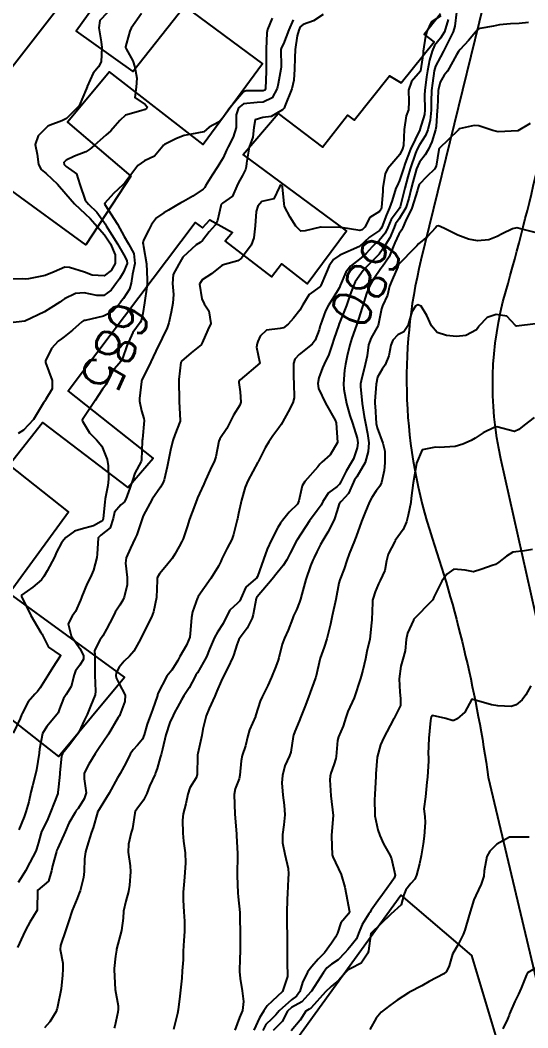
# Model space of a CAD drawing. Header units: metres. Extents: x 292545 to 299085, y 7450245 to 7463078.
# Drawn here: x 296255.3 to 296307, y 7459604.7 to 7459707.4 of the extents above; entities that cross this region are included whole.
import ezdxf
from ezdxf.enums import TextEntityAlignment as Align

# ---------------------------------------------------------------- set-up
doc = ezdxf.new("R2010")
doc.units = ezdxf.units.M
for name, color, linetype in [('Cotas', 45, 'Continuous'), ('Curvas de Nivel 1m', 11, 'Continuous'), ('Curvas de Nivel 5m', 15, 'Continuous'), ('Edificações', 30, 'Continuous'), ('Vias Primárias', 230, 'Continuous')]:
    doc.layers.add(name, color=color, linetype=linetype)
doc.styles.add('Style-STANDARD', font='STANDARD.shx')

msp = doc.modelspace()

# ---------------------------------------------------------------- linework, layer by layer
at = {"layer": 'Curvas de Nivel 1m', "flags": 128}
for points, elevation in [([(296264.13, 7459708.17), (296263.39, 7459707.39), (296263.3, 7459706.66), (296263.51, 7459705.23), (296263.59, 7459704.65), (296263.53, 7459703.19), (296263.24, 7459702.66), (296262.71, 7459702.01), (296262.1, 7459700.67), (296262.08, 7459700.62), (296262.03, 7459700.45), (296261.28, 7459698.68), (296260, 7459697.41), (296259.53, 7459697.17), (296258.34, 7459696.72), (296258.1, 7459696.61), (296257.99, 7459696.53), (296257.09, 7459695.62), (296256.81, 7459694.74), (296256.99, 7459693.77), (296257.15, 7459692.73), (296257.41, 7459692.2), (296257.93, 7459691.78), (296259.08, 7459690.71), (296259.91, 7459689.74), (296260.8, 7459688.69), (296261.88, 7459687.68), (296262.4, 7459687.2), (296262.89, 7459686.66), (296263.86, 7459685.55), (296264.48, 7459684.64), (296264.95, 7459683.52), (296264.95, 7459682.64), (296264.54, 7459681.92), (296263.81, 7459681.38), (296262.6, 7459681.45), (296261.81, 7459681.73), (296260.28, 7459682.23), (296259.82, 7459682.25), (296258.73, 7459681.79), (296257.81, 7459681.4), (296256.12, 7459681.06), (296255.81, 7459681.04), (296255.51, 7459681.05), (296253.81, 7459681.03)], 688), ([(296267.63, 7459708.11), (296266.59, 7459706.62), (296266.43, 7459706.3), (296266.09, 7459705.09), (296266, 7459704.72), (296266.01, 7459704.63), (296266.08, 7459704.49), (296266.74, 7459703.29), (296266.95, 7459702.62), (296267.16, 7459701.5), (296267.09, 7459700.61), (296266.95, 7459699.55), (296268.02, 7459698.82), (296268.22, 7459698.6), (296268.16, 7459698.45), (296268.01, 7459698.32), (296267.57, 7459698.17), (296266, 7459697.73), (296265.42, 7459697.21), (296264.95, 7459696.64), (296264.49, 7459696.14), (296263.98, 7459695.69), (296263.42, 7459695.21), (296262.8, 7459694.66), (296262.35, 7459694.27), (296261.96, 7459694), (296260.81, 7459693.55), (296259.95, 7459693.15), (296259.73, 7459692.92), (296259.74, 7459692.7), (296259.94, 7459692.51), (296261.02, 7459691.77), (296261.35, 7459690.69), (296261.9, 7459689.08), (296262.24, 7459688.67), (296263.07, 7459687.84), (296263.87, 7459686.76), (296263.93, 7459686.65), (296264.04, 7459686.47), (296265.19, 7459684.64), (296265.83, 7459683.51), (296266.14, 7459682.94), (296266.16, 7459682.62), (296265.81, 7459681.74), (296265.39, 7459681.05), (296265.1, 7459680.64), (296264.54, 7459679.89), (296263.78, 7459679.37), (296263.08, 7459679.37), (296261.79, 7459679.64), (296260.91, 7459679.56), (296259.78, 7459679.02), (296259.59, 7459678.89), (296259.31, 7459678.7), (296258.4, 7459678.09), (296257.76, 7459677.71), (296255.75, 7459676.75), (296253.97, 7459676.55)], 687), ([(296298.13, 7459707.88), (296297.16, 7459707.22), (296296.69, 7459706.26), (296296.56, 7459705.8), (296296.34, 7459704.27), (296296.32, 7459704.03), (296296.07, 7459702.27), (296296.06, 7459702.23), (296295.15, 7459701.17), (296294.85, 7459700.29), (296294.88, 7459699.14), (296294.83, 7459698.29), (296294.6, 7459697.69), (296294.38, 7459696.29), (296294.31, 7459694.64), (296294.22, 7459694.3), (296293.96, 7459693.74), (296292.72, 7459692.31), (296292.45, 7459691.8), (296292.23, 7459690.32), (296292.21, 7459690.01), (296292.1, 7459688.32), (296292.05, 7459688.16), (296291.89, 7459687.92), (296290.9, 7459687.31), (296290.38, 7459686.33), (296290.13, 7459686.07), (296289.87, 7459685.98), (296287.96, 7459686.28), (296287.87, 7459686.3), (296285.92, 7459686.34), (296285.87, 7459686.34), (296284.32, 7459685.95), (296283.87, 7459685.93), (296283.34, 7459686.42), (296282.79, 7459687.33), (296282.21, 7459688.44), (296282.15, 7459688.69), (296281.99, 7459690.44), (296281.91, 7459690.58), (296281.76, 7459690.6), (296281.7, 7459690.44), (296281.12, 7459689.23), (296279.9, 7459688.93), (296279.47, 7459688.47), (296279.33, 7459687.91), (296279.21, 7459686.47), (296279.08, 7459685.25), (296278.79, 7459684.48), (296277.83, 7459683.18), (296277.43, 7459682.89), (296276.09, 7459682.51), (296275.88, 7459682.45), (296275.82, 7459682.42), (296274.75, 7459681.58), (296273.81, 7459680.96), (296273.54, 7459680.53), (296273.78, 7459679.03), (296274.03, 7459678.53), (296274.48, 7459677.8), (296274.68, 7459676.52), (296274.38, 7459675.88), (296273.8, 7459674.53), (296273.79, 7459674.47), (296273.72, 7459674.32), (296272.69, 7459673.52), (296271.7, 7459672.67), (296271.66, 7459672.6), (296271.65, 7459672.56), (296271.45, 7459670.8), (296271.42, 7459670.56), (296271.46, 7459668.76), (296271.47, 7459668.56), (296271.58, 7459666.62), (296271.56, 7459666.56), (296271.01, 7459665.17), (296270.83, 7459664.57), (296270.58, 7459663.59), (296270.38, 7459662.57), (296270.24, 7459661.91), (296269.94, 7459660.58), (296269.83, 7459660.3), (296269.55, 7459659.84), (296268.72, 7459658.59), (296267.8, 7459656.89), (296267.69, 7459656.61), (296267.51, 7459656), (296267.14, 7459654.97), (296266.99, 7459654.62), (296266.5, 7459653.6), (296266.07, 7459652.62), (296266, 7459652.08), (296266.16, 7459650.62), (296266.18, 7459649.88), (296265.86, 7459648.63), (296265.72, 7459648.32), (296265.41, 7459647.8), (296264.96, 7459647.08), (296264.73, 7459646.64), (296264.07, 7459645.34), (296263.69, 7459644.66), (296263.37, 7459644.22), (296262.84, 7459643.18), (296262.86, 7459642.66), (296262.89, 7459641.1), (296262.86, 7459640.66), (296262.95, 7459639.02), (296262.92, 7459638.66), (296262.45, 7459637.51), (296262.09, 7459636.67), (296261.84, 7459636.1), (296261.25, 7459634.87), (296261.19, 7459634.74), (296261.15, 7459634.68), (296260.32, 7459633.61), (296259.57, 7459632.7), (296259.47, 7459632.46), (296259.32, 7459630.7), (296259.31, 7459630.59), (296259.19, 7459629.28), (296259.12, 7459628.7), (296259.11, 7459628.62), (296258.35, 7459626.71), (296258.02, 7459625.85), (296257.45, 7459624.73), (296257.36, 7459624.5), (296257.12, 7459623.62), (296256.93, 7459622.92), (296256.85, 7459622.73), (296256.26, 7459621.58), (296255.8, 7459620.74), (296255.53, 7459620.29), (296255.07, 7459619.53)], 683), ([(296286.13, 7459707.99), (296285.16, 7459707.36), (296284.11, 7459706.98), (296283.8, 7459706.73), (296283.66, 7459706.42), (296283.49, 7459705.82), (296283.28, 7459704.42), (296283.25, 7459703.6), (296283.23, 7459702.42), (296283.16, 7459701.31), (296282.94, 7459700.43), (296282.25, 7459698.67), (296282.15, 7459698.44), (296282.01, 7459698.27), (296280.84, 7459697.62), (296280, 7459697.5), (296279.21, 7459697.26), (296279.07, 7459696.47), (296278.96, 7459695.49), (296278.6, 7459694.48), (296278.32, 7459692.86), (296278.3, 7459692.48), (296278.24, 7459692.19), (296277.93, 7459691.58), (296277.52, 7459690.89), (296277.35, 7459690.5), (296276.9, 7459689.5), (296275.9, 7459688.78), (296275.76, 7459688.65), (296275.71, 7459688.51), (296275.39, 7459687), (296275.12, 7459686.52), (296274.53, 7459685.86), (296273.85, 7459684.98), (296273.61, 7459684.77), (296273.21, 7459684.54), (296271.83, 7459683.26), (296271.58, 7459682.81), (296271.44, 7459682.56), (296270.87, 7459681.51), (296270.79, 7459680.57), (296270.88, 7459679.48), (296270.83, 7459678.57), (296270.66, 7459677.67), (296270.43, 7459676.57), (296270.25, 7459676.07), (296269.73, 7459675.01), (296269.52, 7459674.58), (296269.34, 7459674.21), (296268.57, 7459672.6), (296267.68, 7459670.74), (296267.64, 7459670.65), (296267.63, 7459670.61), (296267.41, 7459668.86), (296267.41, 7459668.61), (296267.64, 7459667.61), (296267.86, 7459666.83), (296267.89, 7459666.61), (296267.72, 7459664.71), (296267.7, 7459664.61), (296267.7, 7459664.52), (296267.64, 7459662.61), (296267.58, 7459662.43), (296266.95, 7459661.24), (296266.74, 7459660.62), (296266.44, 7459659.73), (296266.05, 7459658.62), (296265.86, 7459658.3), (296265.53, 7459658.04), (296264.87, 7459657.28), (296264.73, 7459656.64), (296264.45, 7459655.69), (296263.5, 7459654.95), (296263.22, 7459654.65), (296263.12, 7459653.01), (296263.09, 7459652.66), (296262.74, 7459651.38), (296262.43, 7459650.67), (296262.11, 7459650), (296261.56, 7459648.68), (296261.52, 7459648.58), (296261.42, 7459648.32), (296260.92, 7459647.17), (296260.56, 7459646.69), (296260.17, 7459645.91), (296260.46, 7459644.69), (296261.36, 7459643.39), (296261.73, 7459642.68), (296261.73, 7459642.29), (296261.34, 7459641.68), (296260.9, 7459641.11), (296260.76, 7459640.69), (296260.48, 7459639.52), (296259.95, 7459638.69), (296259.69, 7459638.3), (296259.28, 7459637.25), (296259.14, 7459636.84), (296259.05, 7459636.7), (296257.97, 7459635.43), (296257.53, 7459634.73), (296257.24, 7459633.12), (296257.21, 7459632.75), (296257.21, 7459632.73), (296256.93, 7459631.01), (296256.87, 7459630.73), (296256.53, 7459629.4), (296256.37, 7459628.74), (296256.15, 7459627.76), (296255.86, 7459626.74), (296255.66, 7459626.24), (296255.14, 7459624.92)], 684), ([(296299.74, 7459708.23), (296299.54, 7459706.8), (296299.37, 7459706.23), (296298.71, 7459704.86), (296298.4, 7459704.25), (296298.08, 7459703.7), (296297.59, 7459702.74), (296297.46, 7459702.26), (296297.28, 7459701.02), (296297.19, 7459700.26), (296297.14, 7459699.14), (296297.13, 7459698.26), (296297.03, 7459697.22), (296296.81, 7459696.26), (296296.57, 7459695.67), (296295.97, 7459694.72), (296295.72, 7459694.27), (296295.56, 7459693.88), (296295, 7459692.28), (296294.75, 7459691.46), (296294.45, 7459690.29), (296293.98, 7459688.39), (296293.95, 7459688.3), (296293.89, 7459688.21), (296293.08, 7459687.1), (296292.74, 7459686.31), (296292.47, 7459685.71), (296291.85, 7459684.98), (296291.49, 7459684.68), (296291.13, 7459684.33), (296290.51, 7459683.66), (296289.83, 7459683.08), (296288.91, 7459682.35), (296288.44, 7459681.74), (296287.87, 7459680.37), (296287.79, 7459680.19), (296287.12, 7459679.04), (296286.67, 7459678.38), (296286.37, 7459677.79), (296285.88, 7459676.39), (296285.85, 7459676.29), (296285.74, 7459675.85), (296285.33, 7459674.8), (296285.01, 7459674.4), (296283.71, 7459673.36), (296283.25, 7459672.89), (296283.12, 7459672.43), (296283.11, 7459671), (296283.15, 7459670.43), (296283.17, 7459668.92), (296283.04, 7459668.43), (296282.56, 7459667.52), (296282.01, 7459666.44), (296281.87, 7459666.2), (296281.63, 7459665.86), (296281, 7459665.07), (296280.59, 7459664.45), (296280.23, 7459663.83), (296279.58, 7459662.56), (296279.55, 7459662.49), (296279.54, 7459662.46), (296279.48, 7459662.36), (296278.46, 7459660.48), (296278.19, 7459659.84), (296277.83, 7459658.49), (296277.52, 7459657.14), (296277.41, 7459656.6), (296277.39, 7459656.49), (296277.01, 7459654.99), (296276.82, 7459654.5), (296276.36, 7459653.62), (296275.82, 7459652.51), (296275.71, 7459652.26), (296275.46, 7459651.77), (296274.69, 7459650.52), (296273.42, 7459648.68), (296273.36, 7459648.6), (296273.33, 7459648.54), (296272.84, 7459647.11), (296272.71, 7459646.55), (296272.64, 7459645.29), (296272.54, 7459644.55), (296272.2, 7459643.71), (296271.53, 7459642.56), (296271.46, 7459642.44), (296271.34, 7459642.15), (296270.72, 7459641.18), (296270.22, 7459640.58), (296269.3, 7459638.79), (296269.27, 7459638.62), (296269.26, 7459638.59), (296268.75, 7459637.12), (296268.56, 7459636.6), (296268.2, 7459635.66), (296267.89, 7459634.6), (296267.72, 7459634.13), (296267.24, 7459633.52), (296266.78, 7459633.07), (296266.49, 7459632.62), (296266.08, 7459631.76), (296265.47, 7459630.63), (296265.36, 7459630.47), (296265.2, 7459630.2), (296264.33, 7459628.64), (296263.16, 7459626.69), (296263.15, 7459626.67), (296262.7, 7459625.11), (296262.55, 7459624.67), (296262.21, 7459623.58), (296261.93, 7459622.67), (296261.82, 7459621.96), (296261.79, 7459620.67), (296261.71, 7459620.04), (296261.37, 7459618.68), (296261.29, 7459618.44), (296261.06, 7459617.89), (296260.57, 7459616.69), (296260.2, 7459615.52), (296259.93, 7459614.7), (296259.39, 7459613.1), (296259.36, 7459612.7), (296259.6, 7459611.32), (296259.62, 7459610.7), (296259.59, 7459610.08), (296259.43, 7459608.7), (296259.06, 7459606.85), (296259.04, 7459606.71), (296259.02, 7459606.61), (296258.92, 7459606.39), (296258.28, 7459605.34), (296257.75, 7459604.72)], 681), ([(296298.88, 7459707.48), (296298.5, 7459706.24), (296298.1, 7459705.58), (296297.5, 7459704.84), (296297.26, 7459704.26), (296296.99, 7459703.35), (296296.76, 7459702.26), (296296.68, 7459701.64), (296296.49, 7459700.27), (296296.47, 7459699.83), (296296.51, 7459698.27), (296296.46, 7459697.81), (296296, 7459696.27), (296295.98, 7459696.24), (296295.04, 7459694.28), (296294.51, 7459692.86), (296294.33, 7459692.29), (296294.24, 7459691.99), (296293.92, 7459691.08), (296293.67, 7459690.55), (296293.55, 7459690.3), (296293.16, 7459689.05), (296292.91, 7459688.31), (296292.6, 7459687.6), (296292.11, 7459686.32), (296292.03, 7459686.16), (296291.87, 7459685.99), (296290.87, 7459685.32), (296289.84, 7459684.34), (296287.83, 7459683.48), (296287.18, 7459683.03), (296286.76, 7459682.38), (296286.47, 7459681.73), (296285.9, 7459680.39), (296285.86, 7459680.33), (296285.8, 7459680.26), (296284.73, 7459679.46), (296284.08, 7459678.42), (296283.77, 7459677.86), (296283.12, 7459677.06), (296282.56, 7459676.43), (296282.1, 7459676.08), (296281.75, 7459675.99), (296280.38, 7459675.82), (296279.73, 7459675.22), (296279.5, 7459674.69), (296279.41, 7459674.46), (296279.34, 7459674.09), (296279.7, 7459672.46), (296277.69, 7459670.77), (296277.56, 7459670.61), (296277.54, 7459670.49), (296277.67, 7459669.54), (296277.76, 7459668.49), (296277.65, 7459668.17), (296276.99, 7459667.15), (296276.68, 7459666.5), (296276.32, 7459665.8), (296275.62, 7459664.77), (296275.5, 7459664.51), (296275.19, 7459662.92), (296275.07, 7459662.52), (296274.64, 7459661.59), (296274.15, 7459660.53), (296273.97, 7459660.12), (296273.54, 7459659.19), (296273.34, 7459658.74), (296273.26, 7459658.54), (296272.78, 7459657.29), (296272.53, 7459656.55), (296272.29, 7459655.77), (296271.86, 7459654.56), (296271.75, 7459654.3), (296271.48, 7459653.77), (296271.04, 7459652.99), (296270.75, 7459652.57), (296270.18, 7459651.85), (296269.45, 7459650.98), (296269.24, 7459650.58), (296269.21, 7459650.35), (296269.17, 7459648.58), (296268.87, 7459647.12), (296268.65, 7459646.59), (296267.91, 7459645.13), (296267.65, 7459644.61), (296267.37, 7459644.03), (296266.84, 7459643.13), (296266.4, 7459642.62), (296265.87, 7459642.1), (296265.34, 7459641.48), (296265.04, 7459640.92), (296265.01, 7459640.63), (296265.06, 7459640.38), (296265.32, 7459639.85), (296265.95, 7459638.62), (296265.94, 7459637.98), (296265.44, 7459636.63), (296265.38, 7459636.52), (296265.27, 7459636.34), (296264.27, 7459634.64), (296263.24, 7459633.16), (296263.03, 7459632.86), (296262.9, 7459632.66), (296262.28, 7459631.6), (296261.8, 7459630.67), (296261.78, 7459630.09), (296261.98, 7459628.67), (296261.8, 7459628.05), (296261.17, 7459627.09), (296260.99, 7459626.86), (296260.86, 7459626.68), (296260.24, 7459625.59), (296259.86, 7459624.7), (296259.12, 7459623.05), (296259.01, 7459622.82), (296258.97, 7459622.71), (296258.56, 7459621.25), (296258.45, 7459620.72), (296258.14, 7459619.66), (296257.06, 7459618.76), (296257.05, 7459618.74), (296257.01, 7459616.76), (296257.01, 7459616.73), (296256.27, 7459615.49), (296255.85, 7459614.74), (296255.58, 7459614.17), (296254.99, 7459612.91)], 682), ([(296280.94, 7459707.63), (296280.48, 7459706.46), (296280.41, 7459706.14), (296280.32, 7459704.46), (296280.33, 7459704.21), (296280.34, 7459702.46), (296280.34, 7459702.18), (296280.27, 7459700.46), (296280.2, 7459700.29), (296280.03, 7459700.22), (296278.29, 7459700.22), (296278.03, 7459700.11), (296276.62, 7459698.5), (296276, 7459697.58), (296275.47, 7459697.04), (296274.54, 7459696.52), (296274.25, 7459696.27), (296273.99, 7459696.05), (296272.72, 7459695.81), (296271.98, 7459695.66), (296271.2, 7459695.35), (296269.97, 7459694.75), (296269.88, 7459694.67), (296269.82, 7459694.58), (296268.96, 7459693.58), (296267.95, 7459693.09), (296267.25, 7459692.61), (296265.93, 7459690.86), (296265.82, 7459690.73), (296265.72, 7459690.63), (296264.79, 7459689.76), (296263.89, 7459688.76), (296263.87, 7459688.68), (296263.88, 7459688.65), (296265.19, 7459686.64), (296265.85, 7459685.37), (296266.29, 7459684.62), (296266.86, 7459683.64), (296266.95, 7459682.61), (296266.72, 7459681.53), (296266.57, 7459680.62), (296266.41, 7459680), (296265.78, 7459679.04), (296265.59, 7459678.81), (296265.46, 7459678.63), (296264.67, 7459677.73), (296263.76, 7459677.27), (296261.9, 7459676.82), (296261.75, 7459676.8), (296261.67, 7459676.76), (296261.56, 7459676.68), (296260.6, 7459675.83), (296259.74, 7459675.14), (296259.48, 7459674.96), (296259.13, 7459674.71), (296258.47, 7459673.97), (296257.85, 7459672.72), (296257.86, 7459672.55), (296258.53, 7459670.71), (296258.54, 7459669.84), (296257.86, 7459668.72), (296257.77, 7459668.6), (296257.65, 7459668.42), (296256.64, 7459666.73), (296255.62, 7459665.65), (296255.07, 7459665.3)], 686), ([(296307.23, 7459696.9), (296305.98, 7459696.15), (296303.98, 7459696.03), (296303.42, 7459696.19), (296301.99, 7459696.66), (296301.51, 7459696.68), (296299.98, 7459696.34), (296299.93, 7459696.28), (296299.88, 7459696.22), (296297.96, 7459694.33), (296297.94, 7459694.27), (296297.93, 7459694.25), (296297.64, 7459692.56), (296297.49, 7459692.25), (296296.71, 7459691.48), (296295.92, 7459690.68), (296295.81, 7459690.38), (296295.78, 7459690.27), (296295.74, 7459690.11), (296295.17, 7459688.28), (296294.54, 7459686.95), (296294.25, 7459686.29), (296294.13, 7459686.03), (296293.86, 7459685.61), (296293.44, 7459684.72), (296293.27, 7459684.31), (296292.85, 7459683.3), (296292.17, 7459682.32), (296292.02, 7459682.12), (296291.82, 7459681.82), (296291.2, 7459680.93), (296290.86, 7459680.33), (296290.56, 7459679.56), (296290.17, 7459678.34), (296290.08, 7459678.03), (296289.76, 7459677.04), (296289.53, 7459676.34), (296289.07, 7459675.01), (296288.85, 7459674.35), (296288.57, 7459673.21), (296288.4, 7459672.36), (296288.3, 7459671.76), (296288.2, 7459670.36), (296288.24, 7459669.8), (296288.51, 7459668.36), (296288.87, 7459667.13), (296289.13, 7459666.36), (296289.61, 7459664.83), (296289.67, 7459664.35), (296289.6, 7459663.85), (296289.22, 7459662.72), (296289.04, 7459662.36), (296288.48, 7459661.46), (296287.95, 7459660.37), (296287.81, 7459660.12), (296287.56, 7459659.9), (296286.69, 7459659.24), (296286.12, 7459658.38), (296285.92, 7459657.99), (296285.52, 7459657.44), (296284.76, 7459656.4), (296283.49, 7459654.46), (296283.48, 7459654.44), (296283.47, 7459654.42), (296282.79, 7459653.11), (296282.44, 7459652.43), (296282.06, 7459651.83), (296281.45, 7459651.1), (296280.94, 7459650.45), (296279.42, 7459648.65), (296279.34, 7459648.56), (296279.3, 7459648.47), (296279.01, 7459646.86), (296278.89, 7459646.47), (296278.41, 7459645.45), (296277.7, 7459644.49), (296277.56, 7459644.3), (296277.36, 7459643.75), (296277.05, 7459642.79), (296276.93, 7459642.49), (296276.41, 7459641.42), (296275.95, 7459640.5), (296275.75, 7459640.07), (296275.31, 7459639.02), (296275.09, 7459638.51), (296274.52, 7459637.28), (296274.22, 7459636.53), (296273.89, 7459635.16), (296273.78, 7459634.53), (296273.37, 7459632.68), (296273.33, 7459632.54), (296273.32, 7459632.45), (296273.3, 7459630.54), (296273.2, 7459630.2), (296272.56, 7459629.18), (296272.36, 7459628.55), (296272.14, 7459627.57), (296271.88, 7459626.55), (296271.81, 7459625.89), (296271.85, 7459624.55), (296271.92, 7459623.75), (296272.09, 7459622.55), (296272.11, 7459621.54), (296272.03, 7459620.55), (296271.97, 7459619.66), (296271.89, 7459618.55), (296271.88, 7459617.73), (296271.94, 7459616.55), (296272, 7459615.58), (296272.01, 7459614.55), (296271.93, 7459613.62), (296271.89, 7459612.55), (296271.86, 7459611.67), (296271.78, 7459610.55), (296271.74, 7459609.77), (296271.62, 7459608.55), (296271.53, 7459607.96), (296271.36, 7459606.56), (296271.3, 7459606.17), (296270.89, 7459604.56)], 679), ([(296307.86, 7459685.74), (296306.39, 7459686.14), (296305.87, 7459686.26), (296305.44, 7459686.16), (296304.38, 7459685.66), (296303.86, 7459685.39), (296303.01, 7459685.03), (296301.85, 7459684.94), (296300.96, 7459685.11), (296299.86, 7459685.5), (296298.42, 7459686.24), (296297.88, 7459686.47), (296297.71, 7459686.42), (296297.57, 7459686.25), (296296.76, 7459685.36), (296295.85, 7459684.64), (296295.68, 7459684.44), (296295.53, 7459684.27), (296293.83, 7459682.53), (296293.76, 7459682.36), (296293.74, 7459682.3), (296293.16, 7459680.95), (296292.91, 7459680.31), (296292.69, 7459679.41), (296292.2, 7459678.32), (296292.07, 7459678.01), (296291.75, 7459676.32), (296291.02, 7459675.05), (296290.77, 7459674.33), (296290.61, 7459673.23), (296290.42, 7459672.34), (296290, 7459670.66), (296289.94, 7459670.35), (296289.93, 7459670.09), (296290.11, 7459668.34), (296290.32, 7459667.02), (296290.44, 7459666.34), (296290.65, 7459665.3), (296290.78, 7459664.33), (296290.74, 7459663.47), (296290.42, 7459662.34), (296289.57, 7459660.89), (296289.34, 7459660.57), (296289.24, 7459660.35), (296288.72, 7459659.18), (296287.99, 7459658.37), (296287.78, 7459658.12), (296287.52, 7459657.34), (296287.28, 7459656.61), (296287.18, 7459656.37), (296286.63, 7459655.25), (296286.11, 7459654.38), (296285.87, 7459654), (296285.48, 7459653.24), (296285.21, 7459652.65), (296285.1, 7459652.4), (296284.86, 7459651.8), (296284.38, 7459650.41), (296283.95, 7459648.93), (296283.82, 7459648.41), (296283.73, 7459648.1), (296283.41, 7459647.34), (296283.11, 7459646.71), (296283.01, 7459646.42), (296282.57, 7459645.24), (296282.19, 7459644.43), (296281.97, 7459643.83), (296281.63, 7459642.44), (296281.57, 7459642.21), (296281.33, 7459641.54), (296280.88, 7459640.45), (296280.49, 7459639.63), (296279.91, 7459638.46), (296279.73, 7459638.03), (296279.28, 7459636.62), (296279.24, 7459636.51), (296279.23, 7459636.47), (296278.65, 7459635.08), (296278.48, 7459634.48), (296278.24, 7459633.48), (296277.9, 7459632.48), (296277.77, 7459631.94), (296277.66, 7459630.49), (296277.58, 7459630.1), (296277.19, 7459629.08), (296277.07, 7459628.49), (296277.15, 7459626.49), (296277.31, 7459624.49), (296277.32, 7459624.3), (296277.4, 7459622.49), (296277.4, 7459622.2), (296277.37, 7459620.49), (296277.37, 7459620.2), (296277.43, 7459618.49), (296277.47, 7459618.07), (296277.64, 7459616.48), (296277.65, 7459615.87), (296277.67, 7459614.48), (296277.7, 7459613.79), (296277.69, 7459612.48), (296277.65, 7459611.82), (296277.62, 7459610.48), (296277.69, 7459609.74), (296277.89, 7459608.48), (296278.02, 7459607.4), (296277.92, 7459606.48), (296277.63, 7459605.77), (296277.13, 7459604.49)], 678), ([(296307.76, 7459676.49), (296305.85, 7459676.25), (296305.75, 7459676.32), (296304.84, 7459677.24), (296303.77, 7459677.44), (296302.84, 7459677.11), (296301.97, 7459676.2), (296301.89, 7459676.06), (296301.75, 7459675.87), (296300.66, 7459675.29), (296299.74, 7459675.18), (296298.69, 7459675.29), (296297.74, 7459675.6), (296297.18, 7459676.26), (296296.71, 7459677.31), (296296.11, 7459678.27), (296295.77, 7459678.42), (296295.54, 7459678.27), (296295.18, 7459677.69), (296294.77, 7459676.28), (296294.36, 7459675.67), (296293.74, 7459675.36), (296293.23, 7459674.81), (296293.04, 7459674.31), (296292.82, 7459673.2), (296292.45, 7459672.31), (296292.16, 7459671.85), (296291.69, 7459671.05), (296291.53, 7459670.32), (296291.39, 7459668.59), (296291.41, 7459668.32), (296291.43, 7459668.1), (296291.53, 7459666.32), (296291.63, 7459665.87), (296292.23, 7459664.31), (296292.41, 7459663.49), (296292.42, 7459662.31), (296292.35, 7459661.54), (296292.09, 7459660.31), (296291.93, 7459659.94), (296291.55, 7459659.44), (296291.09, 7459658.78), (296290.86, 7459658.33), (296290.38, 7459657.19), (296290.04, 7459656.34), (296289.5, 7459654.8), (296289.38, 7459654.46), (296289.34, 7459654.35), (296288.8, 7459653.03), (296288.56, 7459652.36), (296288.29, 7459651.52), (296287.84, 7459650.37), (296287.74, 7459650.06), (296287.42, 7459648.37), (296287.07, 7459646.7), (296286.99, 7459646.37), (296286.88, 7459645.87), (296286.53, 7459644.38), (296286.24, 7459643.51), (296285.82, 7459642.39), (296285.38, 7459640.45), (296285.37, 7459640.4), (296285.32, 7459640.28), (296284.8, 7459638.91), (296284.63, 7459638.41), (296284.26, 7459637.43), (296283.88, 7459636.41), (296283.71, 7459635.98), (296283.26, 7459634.92), (296283.12, 7459634.56), (296283.08, 7459634.42), (296282.85, 7459632.81), (296282.72, 7459632.43), (296282.24, 7459631.41), (296281.99, 7459630.43), (296281.94, 7459629.68), (296282.03, 7459628.43), (296282.18, 7459627.42), (296282.24, 7459626.43), (296282.14, 7459625.43), (296281.98, 7459624.43), (296281.98, 7459623.57), (296282.22, 7459622.43), (296282.56, 7459620.95), (296282.61, 7459620.42), (296282.57, 7459619.92), (296282.5, 7459618.43), (296282.48, 7459617.85), (296282.44, 7459616.43), (296282.44, 7459615.01), (296282.46, 7459614.43), (296282.46, 7459613.88), (296282.46, 7459612.43), (296282.46, 7459610.94), (296282.49, 7459610.43), (296282.5, 7459609.97), (296282.01, 7459608.43), (296280.93, 7459607.44), (296280.43, 7459606.96), (296280.09, 7459606.46), (296279.64, 7459605.74), (296279.08, 7459604.47)], 677), ([(296307.64, 7459666.92), (296306.62, 7459666.15), (296306.08, 7459665.7), (296305.62, 7459665.5), (296303.84, 7459665.97), (296303.63, 7459665.96), (296302.45, 7459665.37), (296301.61, 7459664.81), (296301.22, 7459664.6), (296300.36, 7459664.22), (296299.6, 7459663.98), (296297.97, 7459663.87), (296297.6, 7459663.89), (296296.23, 7459663.63), (296295.66, 7459662.27), (296295.58, 7459661.83), (296295.31, 7459660.28), (296295.12, 7459658.7), (296295.07, 7459658.28), (296294.81, 7459656.99), (296294.62, 7459656.29), (296294.3, 7459655.5), (296293.49, 7459654.38), (296293.46, 7459654.34), (296293.43, 7459654.3), (296292.77, 7459653.01), (296292.6, 7459652.31), (296292.43, 7459651.34), (296291.95, 7459650.31), (296291.77, 7459649.99), (296291.43, 7459649.15), (296291.22, 7459648.51), (296291.18, 7459648.32), (296291.15, 7459648.06), (296291.09, 7459646.32), (296291.08, 7459646.01), (296290.88, 7459644.33), (296290.6, 7459643.08), (296290.44, 7459642.33), (296290.19, 7459641.19), (296289.95, 7459640.34), (296289.3, 7459638.35), (296288.67, 7459636.97), (296288.46, 7459636.36), (296288.17, 7459635.46), (296287.7, 7459634.37), (296287.6, 7459634.02), (296287.46, 7459632.37), (296287.43, 7459632.17), (296287.22, 7459631.52), (296286.92, 7459630.67), (296286.84, 7459630.38), (296286.81, 7459629.99), (296286.93, 7459628.37), (296287.15, 7459626.37), (296286.99, 7459624.37), (296286.99, 7459624.23), (296287.06, 7459622.37), (296287.11, 7459622.15), (296287.96, 7459620.36), (296288.36, 7459619.07), (296288.5, 7459618.36), (296288.84, 7459616.55), (296288.72, 7459616.35), (296287.95, 7459615.44), (296287.6, 7459614.36), (296287.41, 7459613.97), (296287, 7459613.34), (296286.27, 7459612.38), (296285.64, 7459611.73), (296284.97, 7459610.96), (296284.73, 7459610.64), (296284.56, 7459610.4), (296284.03, 7459609.33), (296283.75, 7459608.41), (296283.42, 7459607.94), (296282.93, 7459607.59), (296281.65, 7459606.44), (296281.33, 7459606.04), (296280.91, 7459605.63), (296280.3, 7459605.05), (296280, 7459604.46)], 676), ([(296307.31, 7459639.59), (296306.8, 7459638.65), (296306.43, 7459638.15), (296305.82, 7459637.63), (296305.29, 7459637.46), (296303.92, 7459637.55), (296303.29, 7459637.65), (296301.3, 7459638.21), (296300.59, 7459636.91), (296299.78, 7459636.22), (296299.44, 7459636.06), (296299.27, 7459636.05), (296298.63, 7459636.24), (296297.28, 7459636.54), (296297.13, 7459636.39), (296297.1, 7459636.25), (296297.07, 7459636.05), (296296.9, 7459634.26), (296296.85, 7459632.64), (296296.86, 7459632.26), (296296.88, 7459631.92), (296296.77, 7459630.26), (296296.71, 7459629.77), (296296.55, 7459628.26), (296296.39, 7459627.04), (296296.49, 7459626.26), (296296.54, 7459625.65), (296296.43, 7459624.26), (296296.33, 7459623.47), (296296.13, 7459622.27), (296295.94, 7459621.43), (296295.65, 7459620.27), (296295.49, 7459619.86), (296295.07, 7459619.43), (296294.56, 7459618.79), (296294.37, 7459618.29), (296294.08, 7459617.25), (296293.03, 7459616.3), (296291.01, 7459614.33), (296290.77, 7459612.56), (296290.7, 7459612.33), (296290, 7459611.32), (296288.97, 7459610.78), (296288.69, 7459610.63), (296288.4, 7459610.36), (296287.75, 7459609.57), (296286.95, 7459608.93), (296286.39, 7459608.38), (296284.93, 7459606.75), (296284.72, 7459606.61), (296284.39, 7459606.41), (296283.8, 7459605.52), (296282.89, 7459604.42)], 674), ([(296307.13, 7459624.14), (296305.13, 7459624.16), (296303.85, 7459623.44), (296303.12, 7459622.73), (296302.83, 7459622.18), (296302.55, 7459620.73), (296302.5, 7459620.19), (296302.23, 7459619.35), (296301.68, 7459618.2), (296301.5, 7459617.76), (296301.03, 7459616.21), (296300.56, 7459614.67), (296300.4, 7459614.22), (296299.93, 7459613.3), (296299.33, 7459612.23), (296299.24, 7459611.98), (296298.98, 7459611.04), (296298.72, 7459610.48), (296298.45, 7459610.24), (296296.95, 7459609.43), (296296.2, 7459609.02), (296294.94, 7459608.35), (296294.9, 7459608.33), (296294.82, 7459608.28), (296293.68, 7459607.55), (296292.93, 7459607.01), (296292.06, 7459606.31), (296291.54, 7459605.7), (296290.9, 7459604.54)], 673), ([(296308.1, 7459611), (296306.97, 7459610.32), (296306.89, 7459610.21), (296306.86, 7459610.14), (296306.33, 7459608.76), (296306.05, 7459608.15), (296305.68, 7459607.41), (296305.14, 7459606.16), (296305.08, 7459606), (296304.91, 7459605.61), (296304.46, 7459604.61)], 672)]:
    msp.add_lwpolyline(points, dxfattribs=dict(at, elevation=elevation))
at = {"layer": 'Curvas de Nivel 5m', "flags": 128}
for points, elevation in [([(296283.07, 7459707.47), (296282.64, 7459706.43), (296282.09, 7459705.02), (296281.88, 7459704.64), (296281.84, 7459704.44), (296281.85, 7459702.66), (296281.83, 7459702.44), (296281.54, 7459700.94), (296281.45, 7459700.45), (296280.95, 7459699.52), (296280.02, 7459699.08), (296279.43, 7459699.05), (296278.02, 7459698.9), (296277.51, 7459698.49), (296277.29, 7459697.78), (296277.29, 7459696.49), (296276.97, 7459695.51), (296276.45, 7459694.51), (296276.3, 7459694.16), (296275.95, 7459693.41), (296275.62, 7459692.84), (296275.41, 7459692.52), (296274.82, 7459691.63), (296274.16, 7459690.53), (296274.07, 7459690.37), (296273.91, 7459690.19), (296272.86, 7459689.5), (296271.9, 7459688.96), (296271.64, 7459688.82), (296271.23, 7459688.57), (296270.39, 7459688.07), (296269.89, 7459687.8), (296269.17, 7459687.29), (296268.66, 7459686.59), (296268.39, 7459686.07), (296267.85, 7459684.99), (296267.75, 7459684.69), (296267.79, 7459684.6), (296267.8, 7459684.56), (296267.84, 7459684.34), (296268.13, 7459682.6), (296268.21, 7459681), (296268.2, 7459680.6), (296268.17, 7459680.23), (296267.95, 7459678.61), (296267.76, 7459677.52), (296267.58, 7459676.79), (296267.48, 7459676.61), (296266.76, 7459675.6), (296266.29, 7459674.62), (296266.13, 7459674.22), (296265.71, 7459672.95), (296265.61, 7459672.73), (296265.52, 7459672.63), (296264.67, 7459671.66), (296264.21, 7459670.64), (296264.04, 7459670.29), (296263.67, 7459669.82), (296263.2, 7459669.12), (296262.92, 7459668.66), (296261.63, 7459666.74), (296261.61, 7459666.7), (296261.6, 7459666.68), (296261.63, 7459666.55), (296262.33, 7459665.37), (296263.05, 7459664.66), (296263.6, 7459664), (296264.12, 7459662.64), (296264.22, 7459662), (296264.27, 7459660.64), (296264.2, 7459660), (296263.94, 7459658.65), (296263.88, 7459658.31), (296263.73, 7459656.65), (296263.68, 7459656.48), (296263.51, 7459656.32), (296262.75, 7459655.9), (296261.5, 7459655.56), (296260.82, 7459655.36), (296259.93, 7459654.7), (296259.72, 7459654.46), (296259.48, 7459654.14), (296258.97, 7459653.21), (296258.76, 7459652.71), (296258.02, 7459651.29), (296257.69, 7459650.73), (296257.44, 7459650.39), (296256.55, 7459649.62), (296255.42, 7459648.82), (296255.39, 7459648.78), (296255.39, 7459648.75), (296255.42, 7459648.67), (296256.37, 7459646.74), (296257.38, 7459645.03), (296257.5, 7459644.85), (296257.54, 7459644.73), (296258.16, 7459643.52), (296259.35, 7459642.72), (296259.37, 7459642.7), (296259.37, 7459642.68), (296259.35, 7459642.62), (296258.6, 7459641.44), (296258.16, 7459640.72), (296257.31, 7459639.39), (296257.03, 7459639.01), (296256.76, 7459638.74), (296256.08, 7459637.95), (296255.47, 7459636.75), (296255.41, 7459636.61), (296255.27, 7459636.25), (296254.54, 7459634.76)], 685), ([(296307.07, 7459707.19), (296306.12, 7459707.08), (296305.22, 7459707.06), (296304.11, 7459706.94), (296303.5, 7459706.8), (296302.11, 7459706.56), (296301.87, 7459706.44), (296301.67, 7459706.2), (296300.96, 7459705.35), (296300.09, 7459704.45), (296299.94, 7459704.22), (296299.74, 7459703.88), (296298.8, 7459702.24), (296298.48, 7459701.82), (296298.05, 7459701.12), (296297.89, 7459700.4), (296297.87, 7459700.25), (296297.78, 7459698.48), (296297.77, 7459698.25), (296297.65, 7459696.59), (296297.6, 7459696.25), (296297.2, 7459695.03), (296296.86, 7459694.26), (296296.54, 7459693.69), (296295.95, 7459692.94), (296295.64, 7459692.27), (296295.28, 7459690.93), (296295.11, 7459690.28), (296294.87, 7459689.25), (296294.55, 7459688.29), (296293.88, 7459687.19), (296293.52, 7459686.66), (296293.37, 7459686.31), (296292.92, 7459685.25), (296292.34, 7459684.31), (296292.14, 7459684.01), (296291.84, 7459683.59), (296291.21, 7459682.94), (296290.59, 7459682.33), (296290.23, 7459681.92), (296289.81, 7459681.33), (296289.41, 7459680.74), (296289.22, 7459680.35), (296288.9, 7459679.47), (296288.51, 7459678.36), (296287.75, 7459676.41), (296287.74, 7459676.38), (296287.21, 7459674.9), (296287.06, 7459674.38), (296286.73, 7459673.36), (296286.25, 7459672.38), (296286.08, 7459672), (296285.69, 7459670.96), (296285.58, 7459670.39), (296285.68, 7459669.89), (296286.39, 7459668.38), (296287.37, 7459666.64), (296287.47, 7459666.37), (296287.61, 7459664.37), (296286.86, 7459663.11), (296285.99, 7459662.39), (296285.79, 7459662.18), (296285.58, 7459661.89), (296284.27, 7459660.41), (296284.01, 7459659.96), (296283.67, 7459658.42), (296283.53, 7459658.1), (296282.68, 7459657.27), (296281.99, 7459656.44), (296281.78, 7459656.16), (296281.51, 7459655.72), (296280.86, 7459654.45), (296280.43, 7459653.5), (296280.06, 7459652.46), (296279.45, 7459650.73), (296279.36, 7459650.55), (296279.25, 7459650.47), (296278.27, 7459649.65), (296277.75, 7459648.49), (296277.66, 7459648.25), (296277.42, 7459647.99), (296276.62, 7459647.28), (296276.23, 7459646.5), (296275.96, 7459645.93), (296275.38, 7459645.06), (296275.06, 7459644.51), (296274.56, 7459643.32), (296274.24, 7459642.53), (296273.33, 7459640.91), (296273.18, 7459640.69), (296273.1, 7459640.54), (296272.48, 7459639.38), (296271.95, 7459638.55), (296271.71, 7459638.14), (296271.29, 7459637.4), (296271, 7459636.85), (296270.86, 7459636.57), (296270.53, 7459635.84), (296270.12, 7459634.58), (296269.77, 7459633.11), (296269.63, 7459632.58), (296269.54, 7459632.27), (296269.21, 7459631.14), (296269.07, 7459630.72), (296269.02, 7459630.59), (296268.45, 7459629.34), (296268.17, 7459628.6), (296267.85, 7459627.93), (296267.17, 7459627.01), (296267, 7459626.78), (296266.95, 7459626.61), (296266.71, 7459625.05), (296266.59, 7459624.62), (296266.29, 7459623.45), (296266.27, 7459622.62), (296266.47, 7459621.24), (296266.51, 7459620.62), (296266.4, 7459619.28), (296266.29, 7459618.62), (296266.02, 7459617.65), (296265.81, 7459616.62), (296265.75, 7459615.9), (296265.59, 7459614.63), (296265.09, 7459612.74), (296265.07, 7459612.64), (296264.99, 7459612.04), (296264.84, 7459610.78), (296264.83, 7459610.64), (296264.94, 7459608.64), (296265.25, 7459606.95), (296265.27, 7459606.63), (296265.23, 7459606.32), (296264.9, 7459604.9), (296264.85, 7459604.68)], 680), ([(296307.48, 7459653.46), (296306.66, 7459653.33), (296305.48, 7459653.21), (296304.83, 7459652.81), (296304.04, 7459652.17), (296303.69, 7459651.95), (296303.46, 7459651.88), (296302.22, 7459651.43), (296301.45, 7459651.21), (296300.62, 7459651.38), (296299.46, 7459651.46), (296298.73, 7459650.96), (296298.22, 7459650.24), (296297.96, 7459649.72), (296297.42, 7459648.61), (296297.3, 7459648.36), (296297.22, 7459648.25), (296295.39, 7459646.36), (296295.36, 7459646.31), (296295.34, 7459646.28), (296294.73, 7459644.94), (296294.61, 7459644.29), (296294.48, 7459643.16), (296294.27, 7459642.29), (296294.06, 7459641.57), (296293.89, 7459640.29), (296293.95, 7459638.94), (296294.02, 7459638.29), (296294.01, 7459637.57), (296293.39, 7459636.3), (296293.34, 7459636.23), (296293.27, 7459636.12), (296292.33, 7459634.31), (296291.99, 7459633.57), (296291.63, 7459632.32), (296291.49, 7459630.61), (296291.49, 7459630.33), (296291.41, 7459628.55), (296291.39, 7459628.33), (296291.37, 7459628.13), (296291.41, 7459626.33), (296291.72, 7459624.9), (296291.93, 7459624.32), (296292.29, 7459623.48), (296292.96, 7459622.3), (296293.11, 7459621.94), (296293.46, 7459620.3), (296293.38, 7459619.99), (296293.08, 7459619.55), (296292.17, 7459618.31), (296291.72, 7459617.66), (296291.04, 7459616.72), (296290.88, 7459616.49), (296290.78, 7459616.33), (296290.1, 7459615.26), (296289.75, 7459614.34), (296289.55, 7459613.8), (296289, 7459613.1), (296288.64, 7459612.71), (296288.36, 7459612.36), (296287.68, 7459611.67), (296286.98, 7459611.2), (296286.51, 7459610.84), (296286.16, 7459610.38), (296284.94, 7459608.47), (296284.92, 7459608.43), (296284.9, 7459608.4), (296283.96, 7459607.38), (296282.93, 7459606.81), (296282.52, 7459606.43), (296281.96, 7459605.38), (296281.04, 7459604.45)], 675)]:
    msp.add_lwpolyline(points, dxfattribs=dict(at, elevation=elevation))
at = {"layer": 'Edificações'}
for points in [[(296267.26, 7459715.06), (296260.98, 7459706.32), (296266.74, 7459702.18), (296272, 7459708.86), (296279.97, 7459702.99), (296273.91, 7459694.76), (296264.38, 7459702.15), (296260.08, 7459697.02), (296266.54, 7459691.51), (296261.97, 7459684.52), (296254.03, 7459690.29)], [(296226.87, 7459657.74), (296259.17, 7459632.37), (296265.91, 7459640.45), (296254.16, 7459649.03), (296260.2, 7459657.3), (296254.15, 7459662.12), (296257.56, 7459666.41), (296266.24, 7459659.8), (296268.81, 7459662.79), (296260.15, 7459669.65), (296273.11, 7459686.79), (296273.83, 7459686.25), (296274.58, 7459687.09), (296276.91, 7459685.8), (296276.15, 7459684.91), (296280.89, 7459681.26), (296281.9, 7459682.58), (296284.51, 7459680.56), (296288.52, 7459685.94), (296277.99, 7459693.72), (296281.56, 7459697.9), (296286.06, 7459694.47), (296288.62, 7459697.75), (296289.3, 7459697.22), (296292.91, 7459701.76), (296294.1, 7459701.04), (296297.44, 7459705.21), (296296.44, 7459706.01), (296298.1, 7459708.09)]]:
    msp.add_lwpolyline(points, dxfattribs=at)
msp.add_lwpolyline([(296300.19, 7459581.76), (296279.45, 7459598.05), (296294.06, 7459618.25), (296301.25, 7459612.08), (296304.81, 7459600.21), (296300.43, 7459594.16), (296305.8, 7459590.02)], close=True, dxfattribs=at)
at = {"layer": 'Vias Primárias'}
msp.add_lwpolyline([(296191.1, 7459621.3), (296245.05, 7459690.6), (296270.97, 7459723.92, -0.292494), (296282.66, 7459728.06), (296295.55, 7459724.67, -0.439971), (296302.9, 7459710.73), (296296.1, 7459682.96, 0.141083), (296297.25, 7459654.64, -0.045327), (296302.96, 7459630.26), (296312.04, 7459591.88, -0.247746), (296309.32, 7459579.54), (296287.82, 7459557.47, -0.299316), (296272.89, 7459555.42), (296214.55, 7459590.69), (296198.59, 7459600.79), (296192.04, 7459605.22, -0.324948)], format="xyb", close=True, dxfattribs=at)
at = {"layer": 'Vias Primárias', "elevation": 694.76}
msp.add_lwpolyline([(296313.96, 7459619.36), (296304.25, 7459662.72, -0.125031), (296304.74, 7459679.77, 0.026034), (296310.84, 7459706.42)], format="xyb", dxfattribs=at)

# ---------------------------------------------------------------- texts
at = {"layer": 'Cotas', "style": 'Style-STANDARD'}
for s, rotation, p in [('680', 242.2254, (296290.55, 7459680.78, 680)), ('685', 245.8883, (296265, 7459674.13, 685))]:
    msp.add_text(s, height=4, rotation=rotation, dxfattribs=at).set_placement(p, align=Align.MIDDLE_CENTER)

doc.saveas('drawing.dxf')
